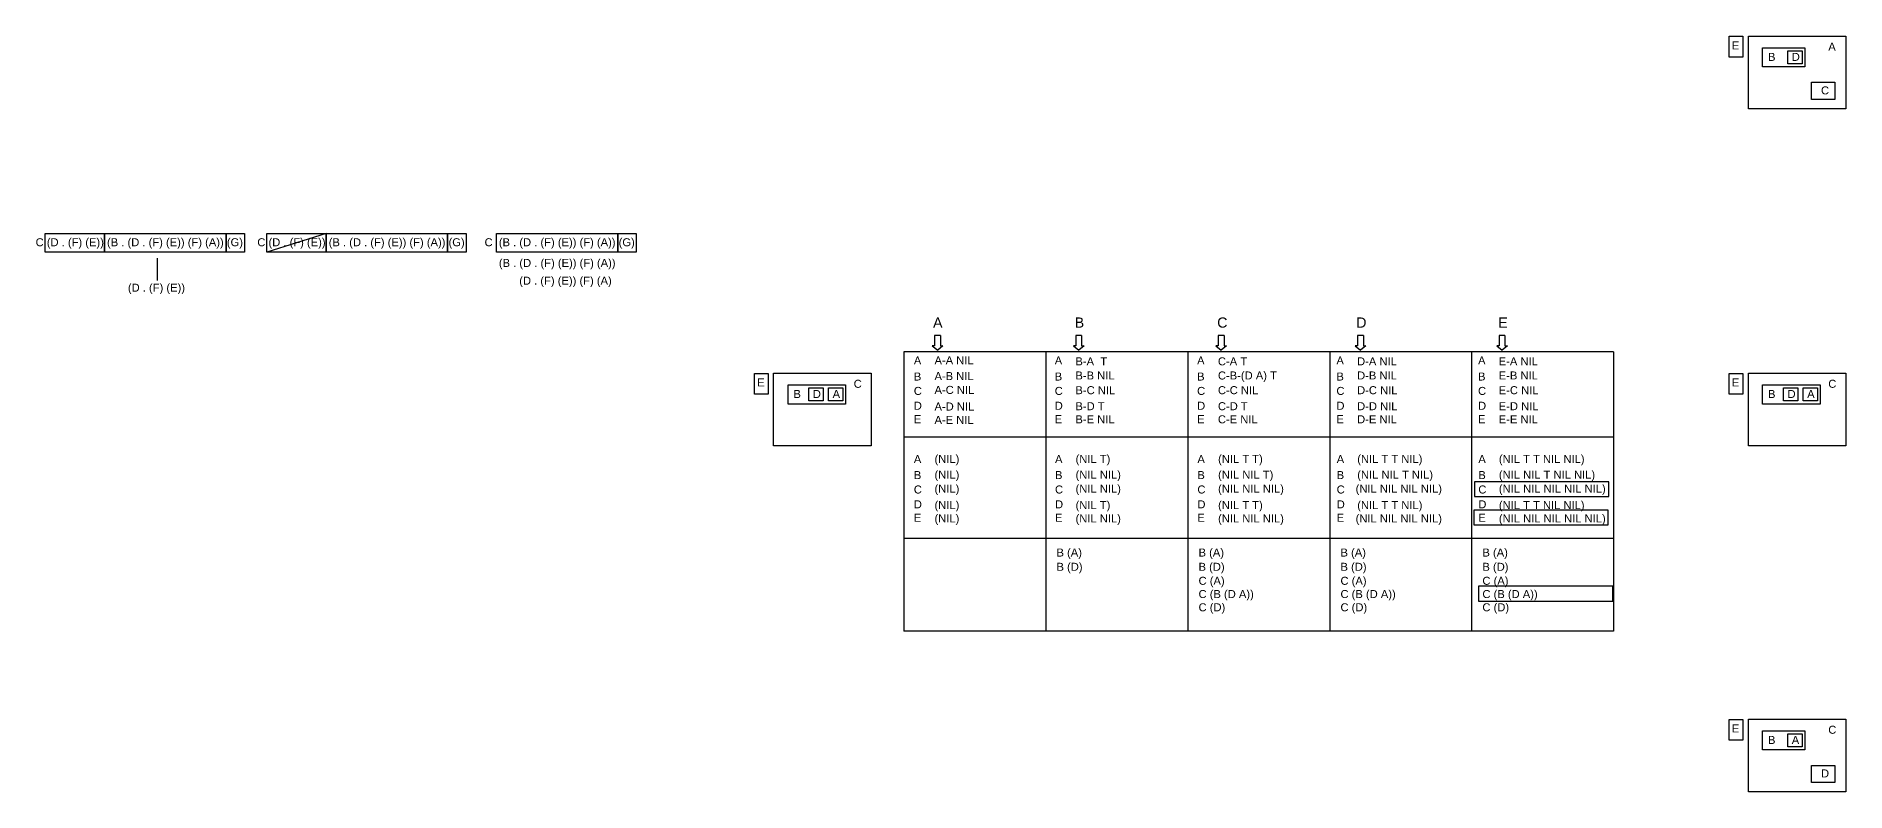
# Model space of a CAD drawing. Header units: millimetres. Extents: x -16874 to 48937, y 0 to 27575.
# Drawn here: x 2928 to 15359, y 8065 to 13255 of the extents above; entities that cross this region are included whole.
import ezdxf

# ---------------------------------------------------------------- set-up
doc = ezdxf.new("R2010")
doc.units = ezdxf.units.MM
doc.styles.get("Standard").update_dxf_attribs({"font": 'arial.ttf'})

msp = doc.modelspace()

# ---------------------------------------------------------------- linework, layer by layer
for p, q in [((4920, 11900), (4512, 11771)), ((3758, 11731), (3758, 11577)), ((9100, 11198), (9100, 11128)), ((9141, 11198), (9100, 11198)), ((9141, 11198), (9141, 11128)), ((10070, 11198), (10070, 11128)), ((10110, 11198), (10070, 11198)), ((10110, 11198), (10110, 11128)), ((11048, 11198), (11048, 11128)), ((11089, 11198), (11048, 11198)), ((11089, 11198), (11089, 11128)), ((12005, 11198), (12005, 11128)), ((12045, 11198), (12005, 11198)), ((12045, 11198), (12045, 11128)), ((12978, 11198), (12978, 11128)), ((13018, 11198), (12978, 11198)), ((13018, 11198), (13018, 11128)), ((8888, 11086), (8888, 9169)), ((13764, 11086), (8888, 11086)), ((9100, 11128), (9084, 11128)), ((9084, 11128), (9121, 11098)), ((9157, 11128), (9121, 11098)), ((9141, 11128), (9157, 11128)), ((9864, 11086), (9864, 9169)), ((10070, 11128), (10053, 11128)), ((10053, 11128), (10090, 11098)), ((10127, 11128), (10090, 11098)), ((10110, 11128), (10127, 11128)), ((10839, 11086), (10839, 9169)), ((11048, 11128), (11032, 11128)), ((11032, 11128), (11068, 11098)), ((11105, 11128), (11068, 11098)), ((11089, 11128), (11105, 11128)), ((11814, 11086), (11814, 9169)), ((12005, 11128), (11988, 11128)), ((11988, 11128), (12025, 11098)), ((12062, 11128), (12025, 11098)), ((12045, 11128), (12062, 11128)), ((12789, 11086), (12789, 9169)), ((12978, 11128), (12961, 11128)), ((12961, 11128), (12998, 11098)), ((13035, 11128), (12998, 11098)), ((13018, 11128), (13035, 11128)), ((13764, 11086), (13764, 9169)), ((13764, 10501), (8888, 10501)), ((13764, 9804), (8888, 9804)), ((13764, 9169), (8888, 9169))]:
    msp.add_line(p, q)
for points in [[(14559, 13254), (14652, 13254), (14652, 13111), (14559, 13111)], [(14690, 13255), (15359, 13255), (15359, 12756), (14690, 12756)], [(14788, 13175), (15078, 13175), (15078, 13044), (14788, 13044)], [(14961, 13155), (15059, 13155), (15059, 13065), (14961, 13065)], [(15123, 12938), (15284, 12938), (15284, 12820), (15123, 12820)], [(2989, 11900), (3398, 11900), (3398, 11771), (2989, 11771)], [(3398, 11900), (4232, 11900), (4232, 11771), (3398, 11771)], [(4232, 11900), (4358, 11900), (4358, 11771), (4232, 11771)], [(4512, 11900), (4920, 11900), (4920, 11771), (4512, 11771)], [(4920, 11900), (5754, 11900), (5754, 11771), (4920, 11771)], [(5754, 11900), (5881, 11900), (5881, 11771), (5754, 11771)], [(6091, 11900), (6924, 11900), (6924, 11771), (6091, 11771)], [(6924, 11900), (7050, 11900), (7050, 11771), (6924, 11771)], [(7863, 10939), (7956, 10939), (7956, 10796), (7863, 10796)], [(7994, 10940), (8664, 10940), (8664, 10441), (7994, 10441)], [(8093, 10860), (8488, 10860), (8488, 10728), (8093, 10728)], [(8236, 10840), (8334, 10840), (8334, 10750), (8236, 10750)], [(8371, 10840), (8469, 10840), (8469, 10750), (8371, 10750)], [(14559, 10939), (14652, 10939), (14652, 10796), (14559, 10796)], [(14690, 10940), (15359, 10940), (15359, 10441), (14690, 10441)], [(14788, 10860), (15183, 10860), (15183, 10728), (14788, 10728)], [(14931, 10840), (15029, 10840), (15029, 10750), (14931, 10750)], [(15066, 10840), (15165, 10840), (15165, 10750), (15066, 10750)], [(14559, 8563), (14652, 8563), (14652, 8420), (14559, 8420)], [(14690, 8564), (15359, 8564), (15359, 8065), (14690, 8065)], [(14788, 8484), (15078, 8484), (15078, 8353), (14788, 8353)], [(14961, 8464), (15059, 8464), (15059, 8374), (14961, 8374)], [(15123, 8247), (15284, 8247), (15284, 8129), (15123, 8129)]]:
    msp.add_lwpolyline(points, close=True)
at = {"color": 1}
for points in [[(12808, 10093), (13731, 10093), (13731, 10195), (12808, 10195)], [(12803, 9899), (13726, 9899), (13726, 10000), (12803, 10000)], [(12836, 9375), (13759, 9375), (13759, 9477), (12836, 9477)]]:
    msp.add_lwpolyline(points, close=True, dxfattribs=at)

# ---------------------------------------------------------------- texts
for s, height, p in [('E', 55, (14576, 13164)), ('A', 55, (15239, 13155)), ('B', 55, (14825, 13085)), ('D', 55, (14988, 13085)), ('C', 55, (15189, 12855)), ('C (D . (F) (E)) (B . (D . (F) (E)) (F) (A)) (G)', 54.97, (2924, 11812)), ('C (D . (F) (E)) (B . (D . (F) (E)) (F) (A)) (G)', 54.97, (4447, 11812)), ('C  (B . (D . (F) (E)) (F) (A)) (G)', 54.97, (6008, 11812)), ('    (B . (D . (F) (E)) (F) (A))', 54.97, (6021, 11670)), ('    (D . (F) (E)) (F) (A)', 54.97, (6161, 11548)), ('            (D . (F) (E))', 54.97, (3302, 11500)), ('A', 70, (9089, 11253)), ('B', 70, (10062, 11253)), ('C', 70, (11041, 11253)), ('D', 70, (11996, 11253)), ('E', 70, (12972, 11253)), ('A', 55, (8957, 11000)), ('B', 55, (8957, 10890)), ('A-A NIL', 55, (9099, 11001)), ('A-B NIL', 55, (9099, 10893)), ('A', 55, (9925, 11000)), ('B', 55, (9925, 10890)), ('B-A  T', 55, (10067, 10994)), ('B-B NIL', 55, (10067, 10897)), ('A', 55, (10903, 11000)), ('B', 55, (10903, 10890)), ('C-A T', 55, (11046, 10994)), ('C-B-(D A) T', 54.97, (11046, 10897)), ('A', 55, (11860, 11000)), ('B', 55, (11860, 10890)), ('D-A NIL', 55, (12002, 10994)), ('D-B NIL', 55, (12002, 10897)), ('A', 55, (12833, 11000)), ('B', 55, (12833, 10890)), ('E-A NIL', 55, (12975, 10994)), ('E-B NIL', 55, (12975, 10897)), ('E', 55, (7881, 10849)), ('B', 55, (8130, 10770)), ('D', 55, (8263, 10770)), ('A', 55, (8399, 10770)), ('C', 55, (8544, 10840)), ('C', 55, (8957, 10791)), ('A-C NIL', 55, (9099, 10798)), ('C', 55, (9925, 10791)), ('B-C NIL', 55, (10067, 10796)), ('C', 55, (10903, 10791)), ('C-C NIL', 55, (11046, 10796)), ('C', 55, (11860, 10791)), ('D-C NIL', 55, (12002, 10796)), ('C', 55, (12833, 10791)), ('E-C NIL', 55, (12975, 10796)), ('E', 55, (14576, 10849)), ('B', 55, (14825, 10770)), ('D', 55, (14959, 10770)), ('A', 55, (15094, 10770)), ('C', 55, (15239, 10840)), ('D', 55, (8957, 10689)), ('A-D NIL', 55, (9099, 10684)), ('D', 55, (9925, 10689)), ('B-D T', 55, (10067, 10686)), ('D', 55, (10903, 10689)), ('C-D T', 55, (11046, 10686)), ('D', 55, (11860, 10689)), ('D-D NIL', 55, (12002, 10686)), ('D', 55, (12833, 10689)), ('E-D NIL', 55, (12975, 10686)), ('E', 55, (8957, 10597)), ('A-E NIL', 55, (9099, 10592)), ('E', 55, (9925, 10597)), ('B-E NIL', 55, (10067, 10596)), ('E', 55, (10903, 10597)), ('C-E NIL', 55, (11046, 10596)), ('E', 55, (11860, 10597)), ('D-E NIL', 55, (12002, 10596)), ('E', 55, (12833, 10597)), ('E-E NIL', 55, (12975, 10596)), ('A', 55, (8957, 10323)), ('(NIL)', 55, (9099, 10324)), ('A', 55, (9927, 10323)), ('(NIL T)', 55, (10068, 10324)), ('A', 55, (10905, 10323)), ('(NIL T T)', 55, (11047, 10324)), ('A', 55, (11862, 10323)), ('(NIL T T NIL)', 54.97, (12003, 10324)), ('A', 55, (12835, 10323)), ('(NIL T T NIL NIL)', 54.97, (12976, 10324)), ('B', 55, (8957, 10213)), ('(NIL)', 55, (9099, 10216)), ('B', 55, (9927, 10213)), ('(NIL NIL)', 55, (10068, 10216)), ('B', 55, (10905, 10213)), ('(NIL NIL T)', 54.97, (11047, 10216)), ('B', 55, (11862, 10213)), ('(NIL NIL T NIL)', 54.97, (12003, 10216)), ('B', 55, (12835, 10213)), ('(NIL NIL T NIL NIL)', 54.97, (12976, 10216)), ('C', 55, (8957, 10114)), ('(NIL)', 55, (9099, 10120)), ('C', 55, (9927, 10114)), ('(NIL NIL)', 55, (10068, 10120)), ('C', 55, (10905, 10114)), ('(NIL NIL NIL)', 54.97, (11047, 10120)), ('C', 55, (11862, 10114)), ('(NIL NIL NIL NIL)', 54.97, (11992, 10120)), ('C', 55, (12835, 10114)), ('(NIL NIL NIL NIL NIL)', 54.97, (12976, 10120)), ('D', 55, (8957, 10012)), ('E', 55, (8957, 9920)), ('(NIL)', 55, (9099, 10007)), ('(NIL)', 55, (9099, 9915)), ('D', 55, (9927, 10012)), ('E', 55, (9927, 9920)), ('(NIL T)', 55, (10068, 10007)), ('(NIL NIL)', 55, (10068, 9915)), ('D', 55, (10905, 10012)), ('E', 55, (10905, 9920)), ('(NIL T T)', 55, (11047, 10007)), ('(NIL NIL NIL)', 54.97, (11047, 9915)), ('D', 55, (11862, 10012)), ('E', 55, (11862, 9920)), ('(NIL NIL NIL NIL)', 54.97, (11992, 9915)), ('(NIL T T NIL)', 54.97, (12003, 10007)), ('D', 55, (12835, 10012)), ('E', 55, (12835, 9920)), ('(NIL T T NIL NIL)', 54.97, (12976, 10007)), ('(NIL NIL NIL NIL NIL)', 54.97, (12976, 9915)), ('B (A)', 55, (9937, 9681)), ('B (A)', 55, (10913, 9681)), ('B (A)', 55, (11888, 9681)), ('B (A)', 55, (12863, 9681)), ('B (D)', 55, (9937, 9583)), ('B (D)', 55, (10913, 9583)), ('B (D)', 55, (11888, 9583)), ('B (D)', 55, (12863, 9583)), ('C (A)', 55, (10913, 9487)), ('C (B (D A)) ', 54.97, (10913, 9396)), ('C (A)', 55, (11888, 9487)), ('C (B (D A)) ', 54.97, (11888, 9396)), ('C (A)', 55, (12863, 9487)), ('C (B (D A)) ', 54.97, (12863, 9396)), ('C (D) ', 55, (10913, 9305)), ('C (D) ', 55, (11888, 9305)), ('C (D) ', 55, (12863, 9305)), ('E', 55, (14576, 8473)), ('C', 55, (15239, 8464)), ('B', 55, (14825, 8394)), ('A', 55, (14988, 8394)), ('D', 55, (15189, 8164))]:
    msp.add_text(s, height=height).set_placement(p)

doc.saveas('drawing.dxf')
